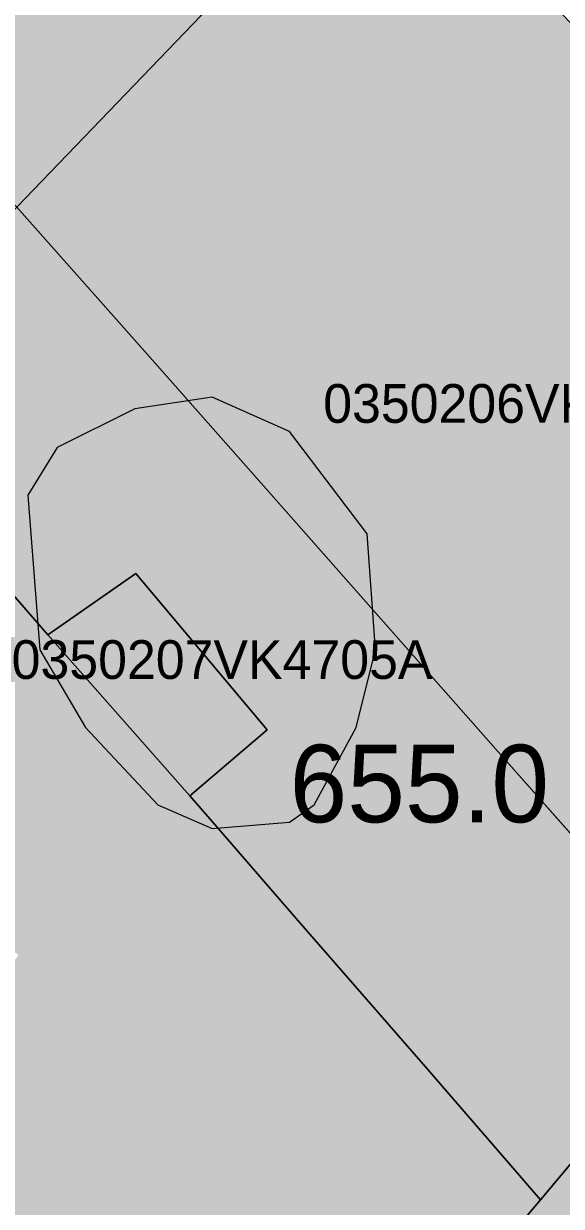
# Model space of a CAD drawing. Header units: metres. Extents: x -6 to 1255, y -2 to 532.
# Drawn here: x 559.64 to 573.51, y 376.38 to 406.9 of the extents above; entities that cross this region are included whole.
import ezdxf

# ---------------------------------------------------------------- set-up
doc = ezdxf.new("R2010")
doc.units = ezdxf.units.M
doc.header["$MEASUREMENT"] = 0
for name, color, linetype, lineweight, true_color in [('TPX_BUILDINGS', 7, 'CONTINUOUS', 0, 0x000000), ('TPX_BUILDINGS_HATCH', 7, 'CONTINUOUS', 0, 0xf0f0f0), ('TPX_BUILDINGS_SHADOWS_HATCH', 7, 'CONTINUOUS', 0, 0x000000), ('TPX_BUILDINGS_SHADOWS_OUTLINES', 7, 'CONTINUOUS', 0, 0x000000), ('TPX_CADASTRES', 7, 'CONTINUOUS', 0, 0x646464), ('TPX_CADASTRES_TEXT', 7, 'CONTINUOUS', 0, 0x000000), ('TPX_RELIEF_CONTOUR_LINES', 7, 'CONTINUOUS', 0, 0x969696), ('TPX_RELIEF_CONTOUR_LINES_TEXT', 7, 'CONTINUOUS', 0, 0x000000)]:
    doc.layers.add(name, color=color, linetype=linetype, lineweight=lineweight, true_color=true_color)

msp = doc.modelspace()

# ---------------------------------------------------------------- hatches: boundary and pattern name
at = {"layer": 'TPX_BUILDINGS_HATCH'}
h = msp.add_hatch(color=256, dxfattribs=at)
h.paths.add_polyline_path([(542.827, 421.128), (538.333, 416.24), (538.723, 415.8), (541.083, 413.15), (548.153, 405.189), (550.323, 402.729), (552.953, 399.619), (557.413, 404.149), (559.463, 402.159), (564.213, 407.109), (563.03, 408.225), (565.023, 410.109), (557.083, 418.459), (551.923, 423.88), (548.993, 426.96), (548.583, 427.39), (542.827, 421.128)])
h.paths.add_polyline_path([(551.09, 410.235), (552.1, 411.195), (554.05, 413.045), (555.19, 414.125), (557.9, 411.265), (555.13, 408.635), (553.8, 407.375), (551.09, 410.235)], flags=16)
h = msp.add_hatch(color=256, dxfattribs=at)
h.paths.add_polyline_path([(538.333, 416.24), (524.683, 401.39), (527.073, 398.52), (530.093, 394.9), (534.043, 390.15), (536.843, 386.78), (539.843, 383.279), (540.683, 384.259), (542.693, 382.549), (543.433, 383.399), (543.983, 382.939), (542.063, 380.669), (547.823, 373.869), (548.802, 372.729), (550.832, 370.339), (550.992, 370.149), (552.842, 367.979), (553.142, 367.629), (556.212, 363.839), (556.372, 363.639), (559.192, 360.249), (572.972, 376.549), (572.592, 376.989), (570.002, 379.979), (566.663, 383.809), (564.503, 386.299), (563.923, 386.969), (560.263, 391.129), (555.533, 396.569), (554.873, 397.349), (553.203, 399.319), (552.953, 399.619), (550.323, 402.729), (548.153, 405.189), (541.083, 413.15), (538.723, 415.8), (538.333, 416.24)])
h.paths.add_polyline_path([(548.203, 381.059), (552.503, 386.099), (553.593, 385.299), (553.273, 384.919), (556.923, 382.059), (558.443, 383.729), (559.503, 382.859), (554.043, 376.219), (548.203, 381.059)], flags=16)
for points in [[(564.213, 407.109), (559.463, 402.159), (562.763, 398.439), (565.633, 395.189), (571.813, 388.179), (576.432, 382.959), (577.042, 382.259), (577.402, 381.849), (587.103, 392.969), (584.043, 396.169), (583.955, 396.261), (581.733, 398.579), (581.483, 398.849), (572.313, 408.419), (570.993, 409.799), (570.47, 410.347), (568.903, 411.989), (566.043, 409.019), (564.213, 407.109)], [(559.463, 402.159), (554.873, 397.349), (555.533, 396.569), (560.263, 391.129), (562.533, 392.709), (565.913, 388.679), (563.923, 386.969), (564.503, 386.299), (566.663, 383.809), (570.002, 379.979), (572.592, 376.989), (572.972, 376.549), (577.402, 381.849), (577.042, 382.259), (576.432, 382.959), (571.813, 388.179), (565.633, 395.189), (562.763, 398.439), (559.463, 402.159)]]:
    msp.add_hatch(color=256, dxfattribs=at).paths.add_polyline_path(points)
at = {"layer": 'TPX_BUILDINGS_SHADOWS_HATCH'}
for points in [[(520.852, 313.439), (515.472, 306.959), (530.993, 322.48), (536.373, 328.96), (538.243, 331.21), (547.493, 342.35), (548.519, 343.376), (553.109, 348.896), (557.569, 354.266), (557.535, 354.305), (561.626, 359.393), (561.548, 359.486), (565.438, 364.325), (566.407, 365.294), (571.257, 371.294), (571.243, 371.311), (575.456, 376.513), (577.209, 378.266), (590.989, 394.566), (590.979, 394.579), (595.292, 399.739), (595.822, 400.269), (597.756, 402.486), (597.253, 402.929), (591.773, 398.119), (587.103, 392.969), (577.402, 381.849), (572.972, 376.549), (559.192, 360.249), (554.852, 354.889), (550.002, 348.889), (545.412, 343.179), (541.022, 337.719), (536.562, 332.349), (531.972, 326.829), (522.722, 315.689), (520.852, 313.439)], [(562.137, 392.434), (560.263, 391.129), (563.923, 386.969), (565.913, 388.679), (562.533, 392.709), (562.137, 392.434)]]:
    msp.add_hatch(color=256, dxfattribs=at).paths.add_polyline_path(points)

# ---------------------------------------------------------------- linework, layer by layer
at = {"layer": 'TPX_BUILDINGS', "elevation": 0.042}
for points in [[(542.827, 421.128), (538.333, 416.24), (538.723, 415.8), (541.083, 413.15), (548.153, 405.189), (550.323, 402.729), (552.953, 399.619), (557.413, 404.149), (559.463, 402.159), (564.213, 407.109), (563.03, 408.225), (565.023, 410.109), (557.083, 418.459), (551.923, 423.88), (548.993, 426.96), (548.583, 427.39)], [(564.213, 407.109), (559.463, 402.159), (562.763, 398.439), (565.633, 395.189), (571.813, 388.179), (576.432, 382.959), (577.042, 382.259), (577.402, 381.849), (587.103, 392.969), (584.043, 396.169), (583.955, 396.261), (581.733, 398.579), (581.483, 398.849), (572.313, 408.419), (570.993, 409.799), (570.47, 410.347), (568.903, 411.989), (566.043, 409.019)], [(559.463, 402.159), (554.873, 397.349), (555.533, 396.569), (560.263, 391.129), (562.533, 392.709), (565.913, 388.679), (563.923, 386.969), (564.503, 386.299), (566.663, 383.809), (570.002, 379.979), (572.592, 376.989), (572.972, 376.549), (577.402, 381.849), (577.042, 382.259), (576.432, 382.959), (571.813, 388.179), (565.633, 395.189), (562.763, 398.439)]]:
    msp.add_lwpolyline(points, close=True, dxfattribs=at)
msp.add_lwpolyline([(559.192, 360.249), (572.972, 376.549), (572.592, 376.989), (570.002, 379.979), (566.663, 383.809), (564.503, 386.299), (563.923, 386.969), (560.263, 391.129), (555.533, 396.569)], dxfattribs=at)
at = {"layer": 'TPX_BUILDINGS_SHADOWS_OUTLINES', "elevation": 0.039}
msp.add_lwpolyline([(557.535, 354.305), (561.626, 359.393), (561.548, 359.486), (565.438, 364.325), (566.407, 365.294), (571.257, 371.294), (571.243, 371.311), (575.456, 376.513), (577.209, 378.266), (590.989, 394.566), (590.979, 394.579), (595.292, 399.739), (595.822, 400.269), (597.756, 402.486), (597.253, 402.929), (591.773, 398.119), (587.103, 392.969), (577.402, 381.849), (572.972, 376.549), (559.192, 360.249)], dxfattribs=at)
msp.add_lwpolyline([(562.137, 392.434), (560.263, 391.129), (563.923, 386.969), (565.913, 388.679), (562.533, 392.709)], close=True, dxfattribs=at)
at = {"layer": 'TPX_CADASTRES', "elevation": 0.024}
for points in [[(548.583, 427.39), (538.333, 416.24), (538.723, 415.8), (541.083, 413.15), (548.153, 405.19), (550.323, 402.73), (552.953, 399.62), (557.413, 404.15), (559.463, 402.16), (564.213, 407.11), (566.043, 409.02), (565.023, 410.11), (557.083, 418.46), (551.923, 423.88), (548.993, 426.96)], [(564.213, 407.11), (559.463, 402.16), (562.763, 398.44), (565.633, 395.19), (571.813, 388.18), (576.432, 382.96), (577.042, 382.26), (577.402, 381.849), (587.103, 392.969), (584.043, 396.169), (581.733, 398.58), (581.483, 398.85), (572.313, 408.42), (570.993, 409.8), (568.903, 411.99), (566.043, 409.02)], [(557.413, 404.15), (552.953, 399.62), (553.203, 399.32), (554.873, 397.35), (555.533, 396.57), (560.263, 391.13), (563.923, 386.97), (564.503, 386.3), (566.663, 383.81), (570.002, 379.98), (572.592, 376.99), (572.972, 376.55), (577.402, 381.849), (577.042, 382.26), (576.432, 382.96), (571.813, 388.18), (565.633, 395.19), (562.763, 398.44), (559.463, 402.16)]]:
    msp.add_lwpolyline(points, close=True, dxfattribs=at)
msp.add_lwpolyline([(559.192, 360.25), (572.972, 376.55), (572.592, 376.99), (570.002, 379.98), (566.663, 383.81), (564.503, 386.3), (563.923, 386.97), (560.263, 391.13), (555.533, 396.57)], dxfattribs=at)
at = {"layer": 'TPX_RELIEF_CONTOUR_LINES', "elevation": 0.045}
msp.add_lwpolyline([(562.5, 396.956), (560.501, 395.965), (559.74, 394.735), (560.049, 390.738), (561.228, 388.739), (563.099, 386.74), (564.498, 386.132), (566.496, 386.289), (567.132, 386.74), (568.209, 388.739), (568.712, 390.738), (568.494, 393.735), (566.496, 396.37), (564.498, 397.259), (562.5, 396.956)], dxfattribs=at)

# ---------------------------------------------------------------- texts
at = {"layer": 'TPX_CADASTRES_TEXT'}
for s, p in [('0350206VK4705A', (567.363, 396.598, 0.024)), ('0350207VK4705A', (559.325, 389.989, 0.024))]:
    msp.add_text(s, height=1, dxfattribs=at).set_placement(p)
at = {"layer": 'TPX_RELIEF_CONTOUR_LINES_TEXT'}
msp.add_text('655.0', height=2, dxfattribs=at).set_placement((566.496, 386.289, 0.045))

doc.saveas('drawing.dxf')
